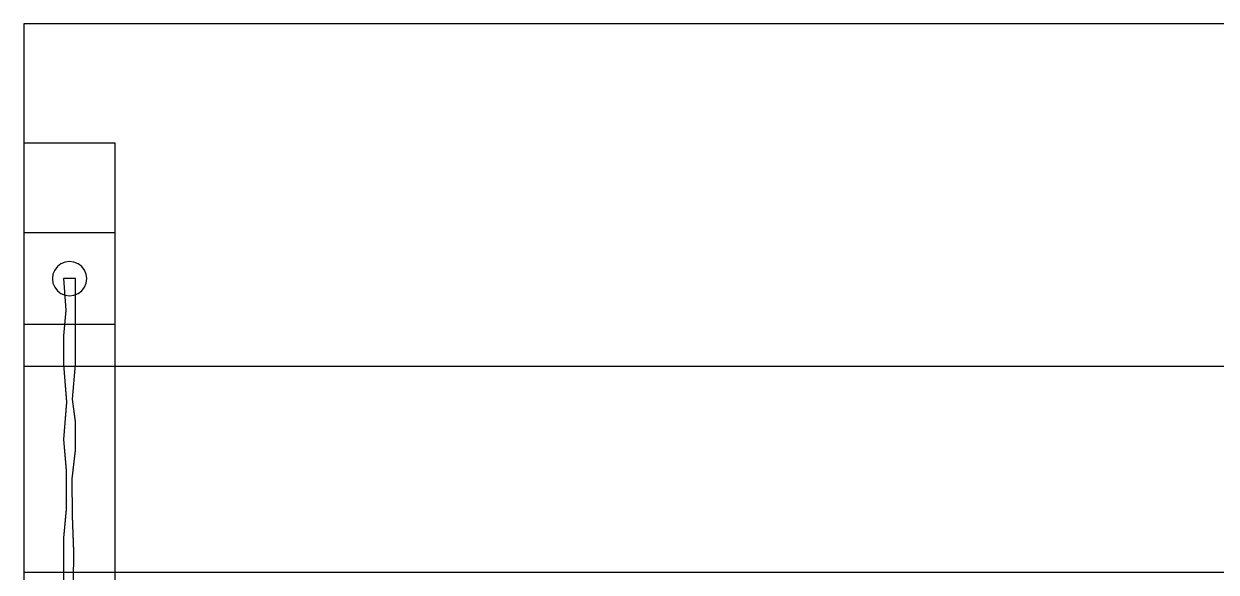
# Model space of a CAD drawing. Header units: millimetres. Extents: x -28.2 to 24.3, y -24.8 to 12.4.
# Drawn here: x -0.589 to 0.073, y -1.295 to -0.99 of the extents above; entities that cross this region are included whole.
import ezdxf

# ---------------------------------------------------------------- set-up
doc = ezdxf.new("R2010")
doc.units = ezdxf.units.MM
doc.layers.add('BUILDINGELEMENTPROXY', color=8, linetype='Continuous')

msp = doc.modelspace()

# ---------------------------------------------------------------- linework, layer by layer
at = {"layer": 'BUILDINGELEMENTPROXY'}
for p, q in [((-0.58922, -0.98987, 3.4781), (-0.58922, -1.37763, 3.4781)), ((0.51078, -0.98987, 3.4781), (-0.58922, -0.98987, 3.4781)), ((-0.58922, -0.98987, 3.45905), (-0.58922, -1.29467, 3.45905)), ((0.51078, -0.98987, 3.45905), (-0.58922, -0.98987, 3.45905)), ((-0.53842, -1.05629, 4.56187), (-0.58922, -1.05629, 4.56187)), ((-0.58922, -1.05629, 4.56187), (-0.58922, -3.05045, 3.30061)), ((-0.53842, -3.05045, 3.30061), (-0.53842, -1.05629, 4.56187)), ((-0.58922, -1.10607, 4.45752), (-0.58922, -1.15687, 4.45752)), ((-0.53842, -1.10607, 4.45752), (-0.58922, -1.10607, 4.45752)), ((-0.53842, -1.15687, 4.45752), (-0.53842, -1.10607, 4.45752)), ((-0.57056, -1.12474, 4.50324), (-0.57207, -1.12671, 4.50324)), ((-0.56859, -1.12322, 4.50324), (-0.57056, -1.12474, 4.50324)), ((-0.56629, -1.12227, 4.50324), (-0.56859, -1.12322, 4.50324)), ((-0.56382, -1.12195, 4.50324), (-0.56629, -1.12227, 4.50324)), ((-0.56136, -1.12227, 4.50324), (-0.56382, -1.12195, 4.50324)), ((-0.55906, -1.12322, 4.50324), (-0.56136, -1.12227, 4.50324)), ((-0.55709, -1.12474, 4.50324), (-0.55906, -1.12322, 4.50324)), ((-0.55558, -1.12671, 4.50324), (-0.55709, -1.12474, 4.50324)), ((-0.57303, -1.12901, 4.50324), (-0.57335, -1.13147, 4.50324)), ((-0.57335, -1.13147, 4.50324), (-0.57303, -1.13394, 4.50324)), ((-0.57207, -1.12671, 4.50324), (-0.57303, -1.12901, 4.50324)), ((-0.56382, -1.13147, 4.39961), (-0.56713, -1.13147, 4.39631)), ((-0.56713, -1.13147, 4.39631), (-0.56596, -1.14898, 4.38779)), ((-0.56382, -1.13147, 4.32011), (-0.56713, -1.13147, 4.31681)), ((-0.56713, -1.13147, 4.31681), (-0.56596, -1.14898, 4.30828)), ((-0.56382, -1.13147, 4.24061), (-0.56713, -1.13147, 4.2373)), ((-0.56713, -1.13147, 4.2373), (-0.56596, -1.14899, 4.22881)), ((-0.56382, -1.13147, 4.1611), (-0.56713, -1.13147, 4.1578)), ((-0.56713, -1.13147, 4.1578), (-0.56596, -1.14898, 4.14928)), ((-0.56382, -1.13147, 4.0816), (-0.56713, -1.13147, 4.0783)), ((-0.56713, -1.13147, 4.0783), (-0.56596, -1.14898, 4.06978)), ((-0.56382, -1.13147, 4.0816), (-0.56713, -1.13147, 4.0783)), ((-0.56713, -1.13147, 4.0783), (-0.56596, -1.14898, 4.06978)), ((-0.56382, -1.13147, 4.0021), (-0.56713, -1.13147, 3.9988)), ((-0.56713, -1.13147, 3.9988), (-0.56596, -1.14899, 3.9903)), ((-0.56382, -1.13147, 3.9226), (-0.56713, -1.13147, 3.9193)), ((-0.56713, -1.13147, 3.9193), (-0.56596, -1.14898, 3.91078)), ((-0.56382, -1.13147, 3.9226), (-0.56713, -1.13147, 3.9193)), ((-0.56713, -1.13147, 3.9193), (-0.56596, -1.14898, 3.91078)), ((-0.56382, -1.13147, 3.8431), (-0.56713, -1.13147, 3.83979)), ((-0.56713, -1.13147, 3.83979), (-0.56596, -1.14899, 3.8313)), ((-0.56382, -1.13147, 3.76359), (-0.56713, -1.13147, 3.76029)), ((-0.56713, -1.13147, 3.76029), (-0.56596, -1.14896, 3.75175)), ((-0.56382, -1.13147, 3.68409), (-0.56713, -1.13147, 3.68079)), ((-0.56713, -1.13147, 3.68079), (-0.56596, -1.14896, 3.67225)), ((-0.56052, -1.13147, 4.39631), (-0.56382, -1.13147, 4.39961)), ((-0.56052, -1.13147, 4.31681), (-0.56382, -1.13147, 4.32011)), ((-0.56052, -1.13147, 4.2373), (-0.56382, -1.13147, 4.24061)), ((-0.56052, -1.13147, 4.1578), (-0.56382, -1.13147, 4.1611)), ((-0.56052, -1.13147, 4.0783), (-0.56382, -1.13147, 4.0816)), ((-0.56052, -1.13147, 4.0783), (-0.56382, -1.13147, 4.0816)), ((-0.56052, -1.13147, 3.9988), (-0.56382, -1.13147, 4.0021)), ((-0.56052, -1.13147, 3.9193), (-0.56382, -1.13147, 3.9226)), ((-0.56052, -1.13147, 3.9193), (-0.56382, -1.13147, 3.9226)), ((-0.56052, -1.13147, 3.83979), (-0.56382, -1.13147, 3.8431)), ((-0.56052, -1.13147, 3.76029), (-0.56382, -1.13147, 3.76359)), ((-0.56052, -1.13147, 3.68079), (-0.56382, -1.13147, 3.68409)), ((-0.56052, -1.14738, 4.38627), (-0.56052, -1.13147, 4.39631)), ((-0.56052, -1.14738, 4.30677), (-0.56052, -1.13147, 4.31681)), ((-0.56052, -1.14739, 4.2273), (-0.56052, -1.13147, 4.2373)), ((-0.56052, -1.14738, 4.14777), (-0.56052, -1.13147, 4.1578)), ((-0.56052, -1.14738, 4.06827), (-0.56052, -1.13147, 4.0783)), ((-0.56052, -1.14738, 4.06827), (-0.56052, -1.13147, 4.0783)), ((-0.56052, -1.14739, 3.98879), (-0.56052, -1.13147, 3.9988)), ((-0.56052, -1.14738, 3.90927), (-0.56052, -1.13147, 3.9193)), ((-0.56052, -1.14738, 3.90927), (-0.56052, -1.13147, 3.9193)), ((-0.56052, -1.14739, 3.82979), (-0.56052, -1.13147, 3.83979)), ((-0.56052, -1.14737, 3.75024), (-0.56052, -1.13147, 3.76029)), ((-0.56052, -1.14737, 3.67074), (-0.56052, -1.13147, 3.68079)), ((-0.55462, -1.12901, 4.50324), (-0.55558, -1.12671, 4.50324)), ((-0.5543, -1.13147, 4.50324), (-0.55462, -1.12901, 4.50324)), ((-0.55462, -1.13394, 4.50324), (-0.5543, -1.13147, 4.50324)), ((-0.57303, -1.13394, 4.50324), (-0.57207, -1.13623, 4.50324)), ((-0.57207, -1.13623, 4.50324), (-0.57056, -1.13821, 4.50324)), ((-0.57056, -1.13821, 4.50324), (-0.56859, -1.13972, 4.50324)), ((-0.55906, -1.13972, 4.50324), (-0.55709, -1.13821, 4.50324)), ((-0.55709, -1.13821, 4.50324), (-0.55558, -1.13623, 4.50324)), ((-0.55558, -1.13623, 4.50324), (-0.55462, -1.13394, 4.50324)), ((-0.56859, -1.13972, 4.50324), (-0.56629, -1.14067, 4.50324)), ((-0.56629, -1.14067, 4.50324), (-0.56382, -1.141, 4.50324)), ((-0.56382, -1.141, 4.50324), (-0.56136, -1.14067, 4.50324)), ((-0.56136, -1.14067, 4.50324), (-0.55906, -1.13972, 4.50324)), ((-0.56596, -1.14896, 3.75175), (-0.56713, -1.16328, 3.74019)), ((-0.56596, -1.14896, 3.67225), (-0.56713, -1.16328, 3.66069)), ((-0.56596, -1.14898, 4.38779), (-0.56713, -1.16329, 4.37624)), ((-0.56596, -1.14898, 4.30828), (-0.56713, -1.16329, 4.29674)), ((-0.56596, -1.14898, 4.14928), (-0.56713, -1.16329, 4.13774)), ((-0.56596, -1.14898, 4.06978), (-0.56713, -1.16329, 4.05824)), ((-0.56596, -1.14898, 4.06978), (-0.56713, -1.16329, 4.05824)), ((-0.56596, -1.14898, 3.91078), (-0.56713, -1.16329, 3.89924)), ((-0.56596, -1.14898, 3.91078), (-0.56713, -1.16329, 3.89924)), ((-0.56596, -1.14899, 4.22881), (-0.56713, -1.1633, 4.21729)), ((-0.56596, -1.14899, 3.9903), (-0.56713, -1.1633, 3.97879)), ((-0.56596, -1.14899, 3.8313), (-0.56713, -1.1633, 3.81979)), ((-0.56052, -1.16328, 3.74019), (-0.56052, -1.14737, 3.75024)), ((-0.56052, -1.16328, 3.66069), (-0.56052, -1.14737, 3.67074)), ((-0.56052, -1.16329, 4.37624), (-0.56052, -1.14738, 4.38627)), ((-0.56052, -1.16329, 4.29674), (-0.56052, -1.14738, 4.30677)), ((-0.56052, -1.16329, 4.13774), (-0.56052, -1.14738, 4.14777)), ((-0.56052, -1.16329, 4.05824), (-0.56052, -1.14738, 4.06827)), ((-0.56052, -1.16329, 4.05824), (-0.56052, -1.14738, 4.06827)), ((-0.56052, -1.16329, 3.89924), (-0.56052, -1.14738, 3.90927)), ((-0.56052, -1.16329, 3.89924), (-0.56052, -1.14738, 3.90927)), ((-0.56052, -1.1633, 4.21729), (-0.56052, -1.14739, 4.2273)), ((-0.56052, -1.1633, 3.97879), (-0.56052, -1.14739, 3.98879)), ((-0.56052, -1.1633, 3.81979), (-0.56052, -1.14739, 3.82979)), ((-0.58922, -1.15687, 4.45752), (-0.53842, -1.15687, 4.45752)), ((-0.56713, -1.16328, 3.74019), (-0.56713, -1.17918, 3.73014)), ((-0.56713, -1.16328, 3.66069), (-0.56713, -1.17918, 3.65064)), ((-0.56713, -1.16329, 4.37624), (-0.56713, -1.17919, 4.36621)), ((-0.56713, -1.16329, 4.29674), (-0.56713, -1.17919, 4.28671)), ((-0.56713, -1.16329, 4.13774), (-0.56713, -1.1792, 4.12771)), ((-0.56713, -1.16329, 4.05824), (-0.56713, -1.1792, 4.04821)), ((-0.56713, -1.16329, 4.05824), (-0.56713, -1.1792, 4.04821)), ((-0.56713, -1.16329, 3.89924), (-0.56713, -1.1792, 3.88921)), ((-0.56713, -1.16329, 3.89924), (-0.56713, -1.1792, 3.88921)), ((-0.56713, -1.1633, 4.21729), (-0.56713, -1.17921, 4.20728)), ((-0.56713, -1.1633, 3.97879), (-0.56713, -1.17922, 3.96878)), ((-0.56713, -1.1633, 3.81979), (-0.56713, -1.17922, 3.80979)), ((-0.56052, -1.17918, 3.73014), (-0.56052, -1.16328, 3.74019)), ((-0.56052, -1.17918, 3.65064), (-0.56052, -1.16328, 3.66069)), ((-0.56052, -1.17919, 4.36621), (-0.56052, -1.16329, 4.37624)), ((-0.56052, -1.17919, 4.28671), (-0.56052, -1.16329, 4.29674)), ((-0.56052, -1.1792, 4.12771), (-0.56052, -1.16329, 4.13774)), ((-0.56052, -1.1792, 4.04821), (-0.56052, -1.16329, 4.05824)), ((-0.56052, -1.1792, 4.04821), (-0.56052, -1.16329, 4.05824)), ((-0.56052, -1.1792, 3.88921), (-0.56052, -1.16329, 3.89924)), ((-0.56052, -1.1792, 3.88921), (-0.56052, -1.16329, 3.89924)), ((-0.56052, -1.17921, 4.20728), (-0.56052, -1.1633, 4.21729)), ((-0.56052, -1.17922, 3.96878), (-0.56052, -1.1633, 3.97879)), ((-0.56052, -1.17922, 3.80979), (-0.56052, -1.1633, 3.81979)), ((-0.56713, -1.17918, 3.73014), (-0.56555, -1.20001, 3.71979)), ((-0.56713, -1.17918, 3.65064), (-0.56555, -1.20001, 3.64029)), ((-0.56713, -1.17919, 4.36621), (-0.56556, -1.20004, 4.35587)), ((-0.56713, -1.17919, 4.28671), (-0.56556, -1.20004, 4.27637)), ((-0.56713, -1.1792, 4.12771), (-0.56556, -1.20004, 4.11738)), ((-0.56713, -1.1792, 4.04821), (-0.56556, -1.20005, 4.03788)), ((-0.56713, -1.1792, 4.04821), (-0.56556, -1.20005, 4.03788)), ((-0.56713, -1.1792, 3.88921), (-0.56556, -1.20005, 3.87888)), ((-0.56713, -1.1792, 3.88921), (-0.56556, -1.20005, 3.87888)), ((-0.56713, -1.17921, 4.20728), (-0.56556, -1.20009, 4.19697)), ((-0.56713, -1.17922, 3.96878), (-0.56556, -1.20009, 3.95847)), ((-0.56713, -1.17922, 3.80979), (-0.56556, -1.2001, 3.79948)), ((-0.56226, -1.19846, 3.72087), (-0.56052, -1.17918, 3.73014)), ((-0.56226, -1.19846, 3.64137), (-0.56052, -1.17918, 3.65064)), ((-0.56226, -1.19848, 4.35695), (-0.56052, -1.17919, 4.36621)), ((-0.56226, -1.19848, 4.27745), (-0.56052, -1.17919, 4.28671)), ((-0.56226, -1.19849, 4.11845), (-0.56052, -1.1792, 4.12771)), ((-0.56226, -1.19849, 4.03896), (-0.56052, -1.1792, 4.04821)), ((-0.56226, -1.19849, 4.03896), (-0.56052, -1.1792, 4.04821)), ((-0.56226, -1.19849, 3.87996), (-0.56052, -1.1792, 3.88921)), ((-0.56226, -1.19849, 3.87996), (-0.56052, -1.1792, 3.88921)), ((-0.56226, -1.19853, 4.19805), (-0.56052, -1.17921, 4.20728)), ((-0.56226, -1.19853, 3.95955), (-0.56052, -1.17922, 3.96878)), ((-0.56226, -1.19853, 3.80055), (-0.56052, -1.17922, 3.80979)), ((-0.58922, -1.18037, 3.44), (-0.58922, -1.29467, 3.44)), ((0.51078, -1.18037, 3.44), (-0.58922, -1.18037, 3.44)), ((-0.56052, -1.21099, 3.71004), (-0.56226, -1.19846, 3.72087)), ((-0.56052, -1.21099, 3.63054), (-0.56226, -1.19846, 3.64137)), ((-0.56052, -1.21101, 4.34614), (-0.56226, -1.19848, 4.35695)), ((-0.56052, -1.21101, 4.26664), (-0.56226, -1.19848, 4.27745)), ((-0.56052, -1.21101, 4.10765), (-0.56226, -1.19849, 4.11845)), ((-0.56052, -1.21101, 4.02815), (-0.56226, -1.19849, 4.03896)), ((-0.56052, -1.21101, 4.02815), (-0.56226, -1.19849, 4.03896)), ((-0.56052, -1.21102, 3.86916), (-0.56226, -1.19849, 3.87996)), ((-0.56052, -1.21102, 3.86916), (-0.56226, -1.19849, 3.87996)), ((-0.56052, -1.21104, 4.18727), (-0.56226, -1.19853, 4.19805)), ((-0.56052, -1.21105, 3.94877), (-0.56226, -1.19853, 3.95955)), ((-0.56052, -1.21105, 3.78978), (-0.56226, -1.19853, 3.80055)), ((-0.56555, -1.20001, 3.71979), (-0.56713, -1.22096, 3.70374)), ((-0.56555, -1.20001, 3.64029), (-0.56713, -1.22096, 3.62424)), ((-0.56556, -1.20004, 4.35587), (-0.56713, -1.22097, 4.33986)), ((-0.56556, -1.20004, 4.27637), (-0.56713, -1.22097, 4.26036)), ((-0.56556, -1.20004, 4.11738), (-0.56713, -1.22097, 4.10137)), ((-0.56556, -1.20005, 4.03788), (-0.56713, -1.22097, 4.02188)), ((-0.56556, -1.20005, 4.03788), (-0.56713, -1.22097, 4.02188)), ((-0.56556, -1.20005, 3.87888), (-0.56713, -1.22097, 3.86289)), ((-0.56556, -1.20005, 3.87888), (-0.56713, -1.22097, 3.86289)), ((-0.56556, -1.20009, 4.19697), (-0.56713, -1.22098, 4.18102)), ((-0.56556, -1.20009, 3.95847), (-0.56713, -1.22098, 3.94253)), ((-0.56556, -1.2001, 3.79948), (-0.56713, -1.22098, 3.78354)), ((-0.56052, -1.22096, 3.70374), (-0.56052, -1.21099, 3.71004)), ((-0.56052, -1.22096, 3.62424), (-0.56052, -1.21099, 3.63054)), ((-0.56052, -1.22097, 4.33986), (-0.56052, -1.21101, 4.34614)), ((-0.56052, -1.22097, 4.26036), (-0.56052, -1.21101, 4.26664)), ((-0.56052, -1.22097, 4.10137), (-0.56052, -1.21101, 4.10765)), ((-0.56052, -1.22097, 4.02188), (-0.56052, -1.21101, 4.02815)), ((-0.56052, -1.22097, 4.02188), (-0.56052, -1.21101, 4.02815)), ((-0.56052, -1.22097, 3.86289), (-0.56052, -1.21102, 3.86916)), ((-0.56052, -1.22097, 3.86289), (-0.56052, -1.21102, 3.86916)), ((-0.56052, -1.22098, 4.18102), (-0.56052, -1.21104, 4.18727)), ((-0.56052, -1.22098, 3.94253), (-0.56052, -1.21105, 3.94877)), ((-0.56052, -1.22098, 3.78354), (-0.56052, -1.21105, 3.78978)), ((-0.56713, -1.22096, 3.70374), (-0.56563, -1.23803, 3.69572)), ((-0.56713, -1.22096, 3.62424), (-0.56563, -1.23803, 3.61622)), ((-0.56713, -1.22097, 4.33986), (-0.56563, -1.2381, 4.33182)), ((-0.56713, -1.22097, 4.26036), (-0.56563, -1.2381, 4.25232)), ((-0.56713, -1.22097, 4.10137), (-0.56563, -1.23811, 4.09333)), ((-0.56713, -1.22097, 4.02188), (-0.56562, -1.23812, 4.01384)), ((-0.56713, -1.22097, 4.02188), (-0.56562, -1.23812, 4.01384)), ((-0.56713, -1.22097, 3.86289), (-0.56562, -1.23813, 3.85484)), ((-0.56713, -1.22097, 3.86289), (-0.56562, -1.23813, 3.85484)), ((-0.56713, -1.22098, 4.18102), (-0.56562, -1.23821, 4.17296)), ((-0.56713, -1.22098, 3.94253), (-0.56562, -1.23822, 3.93446)), ((-0.56713, -1.22098, 3.78354), (-0.56562, -1.23823, 3.77547)), ((-0.56052, -1.22689, 3.69999), (-0.56052, -1.22096, 3.70374)), ((-0.56052, -1.22689, 3.62049), (-0.56052, -1.22096, 3.62424)), ((-0.56052, -1.22692, 4.33611), (-0.56052, -1.22097, 4.33986)), ((-0.56052, -1.22692, 4.25661), (-0.56052, -1.22097, 4.26036)), ((-0.56052, -1.22692, 4.09762), (-0.56052, -1.22097, 4.10137)), ((-0.56052, -1.22692, 4.01813), (-0.56052, -1.22097, 4.02188)), ((-0.56052, -1.22692, 4.01813), (-0.56052, -1.22097, 4.02188)), ((-0.56052, -1.22693, 3.85913), (-0.56052, -1.22097, 3.86289)), ((-0.56052, -1.22693, 3.85913), (-0.56052, -1.22097, 3.86289)), ((-0.56052, -1.22696, 4.17726), (-0.56052, -1.22098, 4.18102)), ((-0.56052, -1.22696, 3.93877), (-0.56052, -1.22098, 3.94253)), ((-0.56052, -1.22696, 3.77978), (-0.56052, -1.22098, 3.78354)), ((-0.56229, -1.24279, 3.69287), (-0.56052, -1.22689, 3.69999)), ((-0.56229, -1.24279, 3.61337), (-0.56052, -1.22689, 3.62049)), ((-0.56229, -1.24282, 4.329), (-0.56052, -1.22692, 4.33611)), ((-0.56229, -1.24282, 4.2495), (-0.56052, -1.22692, 4.25661)), ((-0.56229, -1.24283, 4.09051), (-0.56052, -1.22692, 4.09762)), ((-0.56229, -1.24283, 4.01102), (-0.56052, -1.22692, 4.01813)), ((-0.56229, -1.24283, 4.01102), (-0.56052, -1.22692, 4.01813)), ((-0.56229, -1.24284, 3.85203), (-0.56052, -1.22693, 3.85913)), ((-0.56229, -1.24284, 3.85203), (-0.56052, -1.22693, 3.85913)), ((-0.56229, -1.24287, 4.17018), (-0.56052, -1.22696, 4.17726)), ((-0.56229, -1.24288, 3.93169), (-0.56052, -1.22696, 3.93877)), ((-0.56228, -1.24288, 3.7727), (-0.56052, -1.22696, 3.77978)), ((-0.56562, -1.23821, 4.17296), (-0.56572, -1.2598, 4.15932)), ((-0.56562, -1.23822, 3.93446), (-0.56572, -1.2598, 3.92083)), ((-0.56562, -1.23823, 3.77547), (-0.56572, -1.25981, 3.76184)), ((-0.56562, -1.23812, 4.01384), (-0.56571, -1.25971, 4.00017)), ((-0.56562, -1.23812, 4.01384), (-0.56571, -1.25971, 4.00017)), ((-0.56562, -1.23813, 3.85484), (-0.56571, -1.25971, 3.84118)), ((-0.56562, -1.23813, 3.85484), (-0.56571, -1.25971, 3.84118)), ((-0.56563, -1.23803, 3.69572), (-0.5657, -1.25962, 3.68203)), ((-0.56563, -1.23803, 3.61622), (-0.5657, -1.25962, 3.60253)), ((-0.56563, -1.2381, 4.33182), (-0.5657, -1.25969, 4.31816)), ((-0.56563, -1.2381, 4.25232), (-0.5657, -1.25969, 4.23865)), ((-0.56563, -1.23811, 4.09333), (-0.5657, -1.2597, 4.07966)), ((-0.56211, -1.26332, 3.6798), (-0.56229, -1.24279, 3.69287)), ((-0.56211, -1.26332, 3.60029), (-0.56229, -1.24279, 3.61337)), ((-0.56212, -1.26333, 4.31597), (-0.56229, -1.24282, 4.329)), ((-0.56212, -1.26333, 4.23647), (-0.56229, -1.24282, 4.2495)), ((-0.56212, -1.26333, 4.07748), (-0.56229, -1.24283, 4.09051)), ((-0.56212, -1.26334, 3.998), (-0.56229, -1.24283, 4.01102)), ((-0.56212, -1.26334, 3.998), (-0.56229, -1.24283, 4.01102)), ((-0.56212, -1.26334, 3.83901), (-0.56229, -1.24284, 3.85203)), ((-0.56212, -1.26334, 3.83901), (-0.56229, -1.24284, 3.85203)), ((-0.56213, -1.26335, 4.15722), (-0.56229, -1.24287, 4.17018)), ((-0.56213, -1.26336, 3.91873), (-0.56229, -1.24288, 3.93169)), ((-0.56214, -1.26336, 3.75974), (-0.56228, -1.24288, 3.7727)), ((-0.5657, -1.25962, 3.68203), (-0.56713, -1.27568, 3.66916)), ((-0.5657, -1.25962, 3.60253), (-0.56713, -1.27568, 3.58966)), ((-0.5657, -1.25969, 4.31816), (-0.56713, -1.27568, 4.30536)), ((-0.5657, -1.25969, 4.23865), (-0.56713, -1.27568, 4.22586)), ((-0.5657, -1.2597, 4.07966), (-0.56713, -1.27568, 4.06687)), ((-0.56571, -1.25971, 4.00017), (-0.56713, -1.27568, 3.98739)), ((-0.56571, -1.25971, 4.00017), (-0.56713, -1.27568, 3.98739)), ((-0.56571, -1.25971, 3.84118), (-0.56713, -1.27568, 3.82841)), ((-0.56571, -1.25971, 3.84118), (-0.56713, -1.27568, 3.82841)), ((-0.56572, -1.2598, 4.15932), (-0.56713, -1.27568, 4.14663)), ((-0.56572, -1.2598, 3.92083), (-0.56713, -1.27568, 3.90815)), ((-0.56572, -1.25981, 3.76184), (-0.56713, -1.27568, 3.74916)), ((-0.56147, -1.28322, 3.74674), (-0.56214, -1.26336, 3.75974)), ((-0.56147, -1.28323, 4.1442), (-0.56213, -1.26335, 4.15722)), ((-0.56147, -1.28323, 3.90572), (-0.56213, -1.26336, 3.91873)), ((-0.56148, -1.28328, 4.30289), (-0.56212, -1.26333, 4.31597)), ((-0.56148, -1.28328, 4.22339), (-0.56212, -1.26333, 4.23647)), ((-0.56148, -1.28327, 4.06441), (-0.56212, -1.26333, 4.07748)), ((-0.56148, -1.28327, 3.98493), (-0.56212, -1.26334, 3.998)), ((-0.56148, -1.28327, 3.98493), (-0.56212, -1.26334, 3.998)), ((-0.56148, -1.28327, 3.82595), (-0.56212, -1.26334, 3.83901)), ((-0.56148, -1.28327, 3.82595), (-0.56212, -1.26334, 3.83901)), ((-0.56148, -1.28331, 3.66667), (-0.56211, -1.26332, 3.6798)), ((-0.56148, -1.28331, 3.58717), (-0.56211, -1.26332, 3.60029)), ((-0.56713, -1.27568, 4.30536), (-0.56713, -1.29055, 4.29598)), ((-0.56713, -1.27568, 4.22586), (-0.56713, -1.29055, 4.21648)), ((-0.56713, -1.27568, 4.14663), (-0.56713, -1.29062, 4.13724)), ((-0.56713, -1.27568, 4.06687), (-0.56713, -1.29055, 4.05749)), ((-0.56713, -1.27568, 3.98739), (-0.56713, -1.29056, 3.97801)), ((-0.56713, -1.27568, 3.98739), (-0.56713, -1.29056, 3.97801)), ((-0.56713, -1.27568, 3.90815), (-0.56713, -1.29062, 3.89875)), ((-0.56713, -1.27568, 3.82841), (-0.56713, -1.29056, 3.81902)), ((-0.56713, -1.27568, 3.82841), (-0.56713, -1.29056, 3.81902)), ((-0.56713, -1.27568, 3.74916), (-0.56713, -1.29063, 3.73977)), ((-0.56713, -1.27568, 3.66916), (-0.56713, -1.2905, 3.65979)), ((-0.56713, -1.27568, 3.58966), (-0.56713, -1.2905, 3.58029)), ((-0.56158, -1.30037, 3.73607), (-0.56147, -1.28322, 3.74674)), ((-0.56158, -1.30037, 4.13353), (-0.56147, -1.28323, 4.1442)), ((-0.56158, -1.30037, 3.89505), (-0.56147, -1.28323, 3.90572)), ((-0.56157, -1.3004, 4.05369), (-0.56148, -1.28327, 4.06441)), ((-0.56157, -1.3004, 3.97422), (-0.56148, -1.28327, 3.98493)), ((-0.56157, -1.3004, 3.97422), (-0.56148, -1.28327, 3.98493)), ((-0.56157, -1.3004, 3.81524), (-0.56148, -1.28327, 3.82595)), ((-0.56157, -1.3004, 3.81524), (-0.56148, -1.28327, 3.82595)), ((-0.56157, -1.3004, 4.29218), (-0.56148, -1.28328, 4.30289)), ((-0.56157, -1.3004, 4.21267), (-0.56148, -1.28328, 4.22339)), ((-0.56156, -1.30042, 3.65593), (-0.56148, -1.28331, 3.66667)), ((-0.56156, -1.30042, 3.57643), (-0.56148, -1.28331, 3.58717)), ((-0.56713, -1.2905, 3.65979), (-0.56713, -1.30452, 3.65094)), ((-0.56713, -1.2905, 3.58029), (-0.56713, -1.30452, 3.57144)), ((-0.56713, -1.29055, 4.29598), (-0.56713, -1.30452, 4.28717)), ((-0.56713, -1.29055, 4.21648), (-0.56713, -1.30452, 4.20767)), ((-0.56713, -1.29055, 4.05749), (-0.56713, -1.30452, 4.04869)), ((-0.56713, -1.29056, 3.97801), (-0.56713, -1.30452, 3.96921)), ((-0.56713, -1.29056, 3.97801), (-0.56713, -1.30452, 3.96921)), ((-0.56713, -1.29056, 3.81902), (-0.56713, -1.30452, 3.81023)), ((-0.56713, -1.29056, 3.81902), (-0.56713, -1.30452, 3.81023)), ((-0.56713, -1.29062, 4.13724), (-0.56713, -1.30452, 4.1285)), ((-0.56713, -1.29062, 3.89875), (-0.56713, -1.30452, 3.89002)), ((-0.56713, -1.29063, 3.73977), (-0.56713, -1.30452, 3.73104)), ((-0.58922, -1.29467, 3.45905), (0.51078, -1.29467, 3.45905)), ((-0.58922, -1.29467, 3.44), (0.51078, -1.29467, 3.44))]:
    msp.add_line(p, q, dxfattribs=at)

doc.saveas('drawing.dxf')
